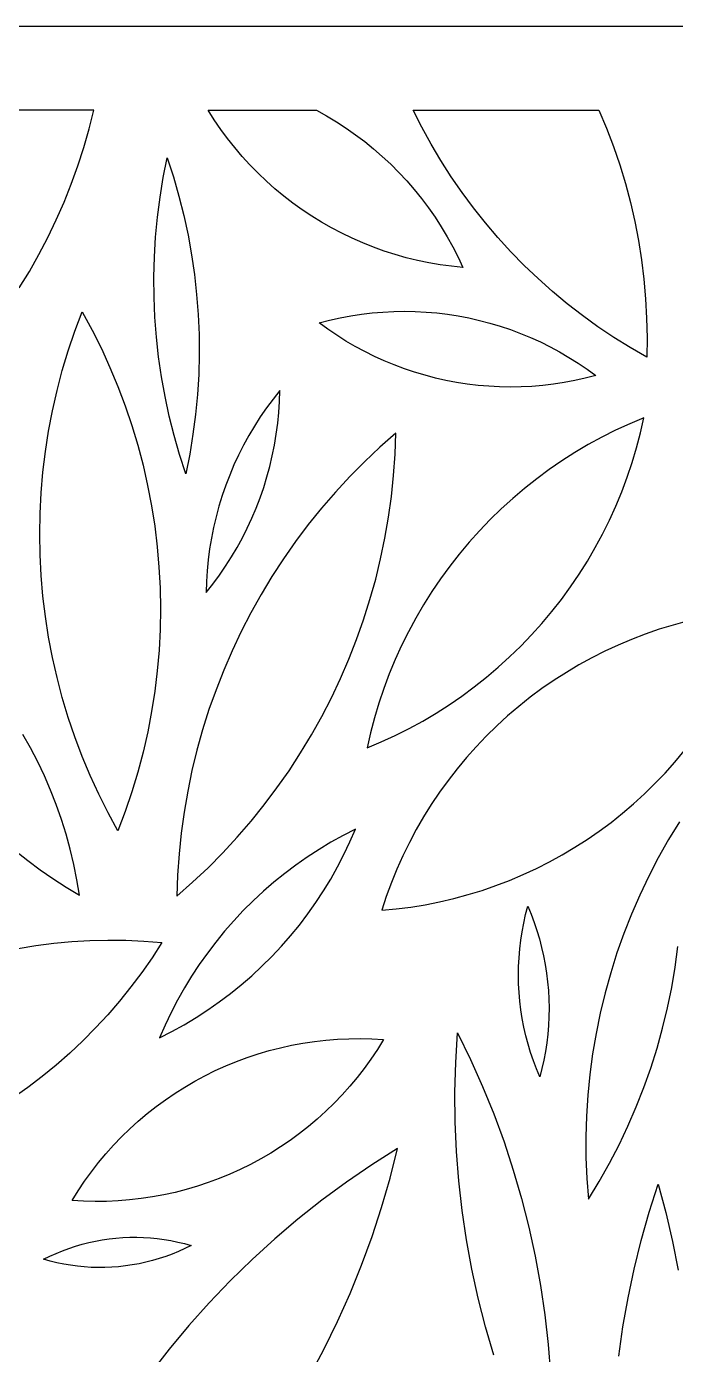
# Model space of a CAD drawing. Header units: millimetres. Extents: x 237 to 916, y 101 to 1525.
# Drawn here: x 407.8 to 563, y 1207.8 to 1525.4 of the extents above; entities that cross this region are included whole.
import ezdxf

# ---------------------------------------------------------------- set-up
doc = ezdxf.new("R2010")
doc.units = ezdxf.units.MM
doc.layers.add('Layer 01', color=12, linetype='Continuous', true_color=0xde0000)

msp = doc.modelspace()

# ---------------------------------------------------------------- linework, layer by layer
at = {"layer": 'Layer 01'}
for p, q in [((915.65, 1525.43), (237.46, 1525.43)), ((423.82, 1505.43), (397.45, 1505.43)), ((422.7, 1500.94), (423.82, 1505.43)), ((452.65, 1503.11), (451.17, 1505.43)), ((451.17, 1505.43), (477.13, 1505.43)), ((454.21, 1500.84), (452.65, 1503.11)), ((477.13, 1505.43), (479.53, 1504.09)), ((479.53, 1504.09), (481.89, 1502.66)), ((481.89, 1502.66), (484.2, 1501.16)), ((502.3, 1501.34), (500.23, 1505.43)), ((500.23, 1505.43), (544.65, 1505.43)), ((544.65, 1505.43), (546.47, 1501.13)), ((421.44, 1496.49), (422.7, 1500.94)), ((455.85, 1498.63), (454.21, 1500.84)), ((484.2, 1501.16), (486.45, 1499.57)), ((486.45, 1499.57), (488.65, 1497.91)), ((504.52, 1497.31), (502.3, 1501.34)), ((546.47, 1501.13), (548.13, 1496.76)), ((420.02, 1492.08), (421.44, 1496.49)), ((457.56, 1496.47), (455.85, 1498.63)), ((459.34, 1494.38), (457.56, 1496.47)), ((488.65, 1497.91), (490.78, 1496.17)), ((490.78, 1496.17), (492.86, 1494.36)), ((506.86, 1493.37), (504.52, 1497.31)), ((548.13, 1496.76), (549.64, 1492.35)), ((440.47, 1489.33), (441.4, 1494.03)), ((441.4, 1494.03), (442.88, 1489.48)), ((461.2, 1492.35), (459.34, 1494.38)), ((492.86, 1494.36), (494.87, 1492.48)), ((509.34, 1489.51), (506.86, 1493.37)), ((418.45, 1487.73), (420.02, 1492.08)), ((463.13, 1490.38), (461.2, 1492.35)), ((465.12, 1488.48), (463.13, 1490.38)), ((494.87, 1492.48), (496.82, 1490.53)), ((496.82, 1490.53), (498.69, 1488.51)), ((549.64, 1492.35), (551, 1487.88)), ((416.73, 1483.43), (418.45, 1487.73)), ((439.69, 1484.61), (440.47, 1489.33)), ((442.88, 1489.48), (444.21, 1484.87)), ((467.18, 1486.65), (465.12, 1488.48)), ((469.3, 1484.9), (467.18, 1486.65)), ((498.69, 1488.51), (500.5, 1486.43)), ((511.95, 1485.73), (509.34, 1489.51)), ((551, 1487.88), (552.2, 1483.37)), ((414.87, 1479.19), (416.73, 1483.43)), ((439.08, 1479.86), (439.69, 1484.61)), ((444.21, 1484.87), (445.38, 1480.23)), ((471.48, 1483.22), (469.3, 1484.9)), ((500.5, 1486.43), (502.23, 1484.29)), ((502.23, 1484.29), (503.89, 1482.09)), ((514.68, 1482.05), (511.95, 1485.73)), ((552.2, 1483.37), (553.25, 1478.81)), ((445.38, 1480.23), (446.39, 1475.55)), ((473.72, 1481.61), (471.48, 1483.22)), ((476.01, 1480.09), (473.72, 1481.61)), ((503.89, 1482.09), (505.47, 1479.83)), ((517.54, 1478.46), (514.68, 1482.05)), ((412.87, 1475.01), (414.87, 1479.19)), ((438.63, 1475.09), (439.08, 1479.86)), ((478.35, 1478.64), (476.01, 1480.09)), ((480.74, 1477.28), (478.35, 1478.64)), ((483.18, 1476), (480.74, 1477.28)), ((505.47, 1479.83), (506.97, 1477.52)), ((506.97, 1477.52), (508.39, 1475.16)), ((520.52, 1474.96), (517.54, 1478.46)), ((553.25, 1478.81), (554.14, 1474.23)), ((410.73, 1470.91), (412.87, 1475.01)), ((438.34, 1470.31), (438.63, 1475.09)), ((446.39, 1475.55), (447.24, 1470.83)), ((485.66, 1474.8), (483.18, 1476)), ((488.18, 1473.69), (485.66, 1474.8)), ((508.39, 1475.16), (509.72, 1472.75)), ((523.62, 1471.58), (520.52, 1474.96)), ((554.14, 1474.23), (554.87, 1469.62)), ((408.45, 1466.88), (410.73, 1470.91)), ((447.24, 1470.83), (447.92, 1466.09)), ((490.74, 1472.67), (488.18, 1473.69)), ((493.33, 1471.74), (490.74, 1472.67)), ((495.95, 1470.9), (493.33, 1471.74)), ((498.6, 1470.15), (495.95, 1470.9)), ((509.72, 1472.75), (510.98, 1470.3)), ((526.82, 1468.3), (523.62, 1471.58)), ((438.21, 1465.52), (438.34, 1470.31)), ((501.27, 1469.5), (498.6, 1470.15)), ((503.97, 1468.93), (501.27, 1469.5)), ((506.68, 1468.46), (503.97, 1468.93)), ((509.41, 1468.08), (506.68, 1468.46)), ((512.14, 1467.8), (509.41, 1468.08)), ((510.98, 1470.3), (512.14, 1467.8)), ((530.14, 1465.13), (526.82, 1468.3)), ((554.87, 1469.62), (555.44, 1464.98)), ((406.03, 1462.93), (408.45, 1466.88)), ((438.25, 1460.73), (438.21, 1465.52)), ((447.92, 1466.09), (448.45, 1461.33)), ((533.57, 1462.07), (530.14, 1465.13)), ((555.44, 1464.98), (555.84, 1460.33)), ((448.45, 1461.33), (448.81, 1456.56)), ((537.09, 1459.13), (533.57, 1462.07)), ((438.45, 1455.95), (438.25, 1460.73)), ((540.72, 1456.32), (537.09, 1459.13)), ((555.84, 1460.33), (556.09, 1455.67)), ((419.32, 1452.56), (421.07, 1457.19)), ((421.07, 1457.19), (423.43, 1452.84)), ((438.81, 1451.17), (438.45, 1455.95)), ((448.81, 1456.56), (449.02, 1451.77)), ((477.75, 1454.56), (480.25, 1455.21)), ((480.25, 1455.21), (482.77, 1455.77)), ((482.77, 1455.77), (485.31, 1456.25)), ((485.31, 1456.25), (487.86, 1456.64)), ((487.86, 1456.64), (490.43, 1456.94)), ((490.43, 1456.94), (493.01, 1457.15)), ((493.01, 1457.15), (495.59, 1457.28)), ((495.59, 1457.28), (498.17, 1457.32)), ((498.17, 1457.32), (500.75, 1457.27)), ((500.75, 1457.27), (503.33, 1457.14)), ((503.33, 1457.14), (505.91, 1456.92)), ((505.91, 1456.92), (508.47, 1456.61)), ((508.47, 1456.61), (511.03, 1456.21)), ((511.03, 1456.21), (513.57, 1455.73)), ((513.57, 1455.73), (516.09, 1455.16)), ((516.09, 1455.16), (518.59, 1454.5)), ((544.43, 1453.63), (540.72, 1456.32)), ((556.09, 1455.67), (556.18, 1451)), ((417.73, 1447.87), (419.32, 1452.56)), ((423.43, 1452.84), (425.65, 1448.41)), ((449.02, 1451.77), (449.05, 1446.98)), ((479.84, 1453.04), (477.75, 1454.56)), ((481.97, 1451.59), (479.84, 1453.04)), ((484.16, 1450.21), (481.97, 1451.59)), ((518.59, 1454.5), (521.06, 1453.76)), ((521.06, 1453.76), (523.51, 1452.94)), ((523.51, 1452.94), (525.93, 1452.03)), ((525.93, 1452.03), (528.32, 1451.05)), ((548.24, 1451.06), (544.43, 1453.63)), ((425.65, 1448.41), (427.71, 1443.91)), ((439.34, 1446.41), (438.81, 1451.17)), ((486.39, 1448.91), (484.16, 1450.21)), ((488.67, 1447.69), (486.39, 1448.91)), ((528.32, 1451.05), (530.67, 1449.98)), ((530.67, 1449.98), (532.99, 1448.83)), ((532.99, 1448.83), (535.26, 1447.61)), ((552.13, 1448.63), (548.24, 1451.06)), ((556.1, 1446.33), (552.13, 1448.63)), ((556.18, 1451), (556.1, 1446.33)), ((416.31, 1443.13), (417.73, 1447.87)), ((440.03, 1441.67), (439.34, 1446.41)), ((449.05, 1446.98), (448.93, 1442.19)), ((490.98, 1446.54), (488.67, 1447.69)), ((493.34, 1445.47), (490.98, 1446.54)), ((495.73, 1444.49), (493.34, 1445.47)), ((535.26, 1447.61), (537.5, 1446.31)), ((537.5, 1446.31), (539.68, 1444.93)), ((415.05, 1438.34), (416.31, 1443.13)), ((427.71, 1443.91), (429.61, 1439.34)), ((448.93, 1442.19), (448.64, 1437.41)), ((498.15, 1443.58), (495.73, 1444.49)), ((500.59, 1442.76), (498.15, 1443.58)), ((503.07, 1442.02), (500.59, 1442.76)), ((505.57, 1441.36), (503.07, 1442.02)), ((539.68, 1444.93), (541.82, 1443.48)), ((541.82, 1443.48), (543.91, 1441.96)), ((429.61, 1439.34), (431.36, 1434.71)), ((440.88, 1436.96), (440.03, 1441.67)), ((508.09, 1440.79), (505.57, 1441.36)), ((510.63, 1440.31), (508.09, 1440.79)), ((513.18, 1439.91), (510.63, 1440.31)), ((515.75, 1439.6), (513.18, 1439.91)), ((518.32, 1439.38), (515.75, 1439.6)), ((520.9, 1439.25), (518.32, 1439.38)), ((523.49, 1439.2), (520.9, 1439.25)), ((526.07, 1439.24), (523.49, 1439.2)), ((528.65, 1439.37), (526.07, 1439.24)), ((531.23, 1439.58), (528.65, 1439.37)), ((533.79, 1439.88), (531.23, 1439.58)), ((536.35, 1440.27), (533.79, 1439.88)), ((538.89, 1440.75), (536.35, 1440.27)), ((541.41, 1441.31), (538.89, 1440.75)), ((543.91, 1441.96), (541.41, 1441.31)), ((413.95, 1433.51), (415.05, 1438.34)), ((441.89, 1432.27), (440.88, 1436.96)), ((448.64, 1437.41), (448.19, 1432.65)), ((466.71, 1436.32), (465.15, 1434.21)), ((468.34, 1438.37), (466.71, 1436.32)), ((468.09, 1433.14), (468.26, 1435.75)), ((468.26, 1435.75), (468.34, 1438.37)), ((413.02, 1428.65), (413.95, 1433.51)), ((431.36, 1434.71), (432.95, 1430.03)), ((448.19, 1432.65), (447.57, 1427.9)), ((465.15, 1434.21), (463.67, 1432.05)), ((467.84, 1430.53), (468.09, 1433.14)), ((432.95, 1430.03), (434.37, 1425.29)), ((443.05, 1427.63), (441.89, 1432.27)), ((462.26, 1429.84), (460.92, 1427.58)), ((463.67, 1432.05), (462.26, 1429.84)), ((467.5, 1427.93), (467.84, 1430.53)), ((552.03, 1430.42), (548.67, 1428.87)), ((555.45, 1431.85), (552.03, 1430.42)), ((554.62, 1428.24), (555.45, 1431.85)), ((412.26, 1423.76), (413.02, 1428.65)), ((444.38, 1423.03), (443.05, 1427.63)), ((447.57, 1427.9), (446.8, 1423.17)), ((460.92, 1427.58), (459.66, 1425.28)), ((467.07, 1425.34), (467.5, 1427.93)), ((496.08, 1428.16), (492.29, 1424.82)), ((495.9, 1423.11), (496.08, 1428.16)), ((545.37, 1427.2), (542.12, 1425.43)), ((548.67, 1428.87), (545.37, 1427.2)), ((553.68, 1424.67), (554.62, 1428.24)), ((411.67, 1418.85), (412.26, 1423.76)), ((434.37, 1425.29), (435.64, 1420.5)), ((445.86, 1418.47), (444.38, 1423.03)), ((446.8, 1423.17), (445.86, 1418.47)), ((459.66, 1425.28), (458.48, 1422.94)), ((466.55, 1422.77), (467.07, 1425.34)), ((492.29, 1424.82), (488.62, 1421.35)), ((495.55, 1418.07), (495.9, 1423.11)), ((538.93, 1423.54), (535.81, 1421.55)), ((542.12, 1425.43), (538.93, 1423.54)), ((552.62, 1421.12), (553.68, 1424.67)), ((435.64, 1420.5), (436.73, 1415.67)), ((457.38, 1420.57), (456.36, 1418.15)), ((458.48, 1422.94), (457.38, 1420.57)), ((465.26, 1417.69), (465.95, 1420.22)), ((465.95, 1420.22), (466.55, 1422.77)), ((488.62, 1421.35), (485.07, 1417.77)), ((535.81, 1421.55), (532.76, 1419.46)), ((551.43, 1417.61), (552.62, 1421.12)), ((411.24, 1413.92), (411.67, 1418.85)), ((456.36, 1418.15), (455.42, 1415.7)), ((464.49, 1415.19), (465.26, 1417.69)), ((485.07, 1417.77), (481.64, 1414.06)), ((495.04, 1413.05), (495.55, 1418.07)), ((529.79, 1417.26), (526.88, 1414.96)), ((532.76, 1419.46), (529.79, 1417.26)), ((550.13, 1414.15), (551.43, 1417.61)), ((410.99, 1408.98), (411.24, 1413.92)), ((436.73, 1415.67), (437.66, 1410.81)), ((455.42, 1415.7), (454.56, 1413.23)), ((463.63, 1412.71), (464.49, 1415.19)), ((481.64, 1414.06), (478.33, 1410.24)), ((526.88, 1414.96), (524.06, 1412.57)), ((548.71, 1410.73), (550.13, 1414.15)), ((437.66, 1410.81), (438.42, 1405.92)), ((453.79, 1410.72), (453.1, 1408.19)), ((454.56, 1413.23), (453.79, 1410.72)), ((461.67, 1407.85), (462.69, 1410.26)), ((462.69, 1410.26), (463.63, 1412.71)), ((494.35, 1408.05), (495.04, 1413.05)), ((524.06, 1412.57), (521.32, 1410.08)), ((547.18, 1407.36), (548.71, 1410.73)), ((410.9, 1404.03), (410.99, 1408.98)), ((453.1, 1408.19), (452.5, 1405.64)), ((460.57, 1405.47), (461.67, 1407.85)), ((478.33, 1410.24), (475.16, 1406.31)), ((493.49, 1403.07), (494.35, 1408.05)), ((518.67, 1407.5), (516.1, 1404.83)), ((521.32, 1410.08), (518.67, 1407.5)), ((545.54, 1404.05), (547.18, 1407.36)), ((410.99, 1399.08), (410.9, 1404.03)), ((438.42, 1405.92), (439.02, 1401.01)), ((452.5, 1405.64), (451.98, 1403.07)), ((459.39, 1403.13), (460.57, 1405.47)), ((475.16, 1406.31), (472.13, 1402.28)), ((516.1, 1404.83), (513.63, 1402.08)), ((543.78, 1400.79), (545.54, 1404.05)), ((439.02, 1401.01), (439.44, 1396.08)), ((451.98, 1403.07), (451.55, 1400.48)), ((456.79, 1398.57), (458.13, 1400.83)), ((458.13, 1400.83), (459.39, 1403.13)), ((472.13, 1402.28), (469.23, 1398.14)), ((492.46, 1398.13), (493.49, 1403.07)), ((513.63, 1402.08), (511.25, 1399.24)), ((541.91, 1397.59), (543.78, 1400.79)), ((411.24, 1394.14), (410.99, 1399.08)), ((451.21, 1397.88), (450.96, 1395.27)), ((451.55, 1400.48), (451.21, 1397.88)), ((455.38, 1396.36), (456.79, 1398.57)), ((469.23, 1398.14), (466.47, 1393.91)), ((491.27, 1393.22), (492.46, 1398.13)), ((511.25, 1399.24), (508.97, 1396.33)), ((539.94, 1394.46), (541.91, 1397.59)), ((439.44, 1396.08), (439.7, 1391.14)), ((450.96, 1395.27), (450.79, 1392.66)), ((453.9, 1394.2), (455.38, 1396.36)), ((508.97, 1396.33), (506.79, 1393.34)), ((537.86, 1391.4), (539.94, 1394.46)), ((411.67, 1389.2), (411.24, 1394.14)), ((450.79, 1392.66), (450.71, 1390.04)), ((450.71, 1390.04), (452.34, 1392.09)), ((452.34, 1392.09), (453.9, 1394.2)), ((466.47, 1393.91), (463.86, 1389.59)), ((489.91, 1388.36), (491.27, 1393.22)), ((506.79, 1393.34), (504.71, 1390.27)), ((535.68, 1388.41), (537.86, 1391.4)), ((412.26, 1384.29), (411.67, 1389.2)), ((439.7, 1391.14), (439.78, 1386.19)), ((463.86, 1389.59), (461.4, 1385.18)), ((488.39, 1383.55), (489.91, 1388.36)), ((504.71, 1390.27), (502.73, 1387.14)), ((533.4, 1385.49), (535.68, 1388.41)), ((439.78, 1386.19), (439.7, 1381.24)), ((461.4, 1385.18), (459.09, 1380.7)), ((502.73, 1387.14), (500.87, 1383.95)), ((531.02, 1382.66), (533.4, 1385.49)), ((413.03, 1379.4), (412.26, 1384.29)), ((486.71, 1378.79), (488.39, 1383.55)), ((500.87, 1383.95), (499.11, 1380.69)), ((528.54, 1379.91), (531.02, 1382.66)), ((562.43, 1382.28), (559.08, 1381.25)), ((565.81, 1383.19), (562.43, 1382.28)), ((413.96, 1374.54), (413.03, 1379.4)), ((439.7, 1381.24), (439.45, 1376.3)), ((459.09, 1380.7), (456.93, 1376.13)), ((484.86, 1374.09), (486.71, 1378.79)), ((499.11, 1380.69), (497.46, 1377.38)), ((525.98, 1377.24), (528.54, 1379.91)), ((552.5, 1378.85), (549.27, 1377.49)), ((555.77, 1380.11), (552.5, 1378.85)), ((559.08, 1381.25), (555.77, 1380.11)), ((439.45, 1376.3), (439.02, 1371.36)), ((456.93, 1376.13), (454.92, 1371.5)), ((497.46, 1377.38), (495.93, 1374.01)), ((523.32, 1374.66), (525.98, 1377.24)), ((546.09, 1376.01), (542.96, 1374.43)), ((549.27, 1377.49), (546.09, 1376.01)), ((415.05, 1369.71), (413.96, 1374.54)), ((482.86, 1369.45), (484.86, 1374.09)), ((495.93, 1374.01), (494.51, 1370.59)), ((517.76, 1369.78), (520.58, 1372.17)), ((520.58, 1372.17), (523.32, 1374.66)), ((539.89, 1372.75), (536.88, 1370.96)), ((542.96, 1374.43), (539.89, 1372.75)), ((416.31, 1364.93), (415.05, 1369.71)), ((439.02, 1371.36), (438.43, 1366.45)), ((454.92, 1371.5), (453.08, 1366.8)), ((480.7, 1364.89), (482.86, 1369.45)), ((494.51, 1370.59), (493.21, 1367.12)), ((514.86, 1367.48), (517.76, 1369.78)), ((533.93, 1369.07), (531.04, 1367.07)), ((536.88, 1370.96), (533.93, 1369.07)), ((438.43, 1366.45), (437.67, 1361.56)), ((453.08, 1366.8), (451.4, 1362.04)), ((493.21, 1367.12), (492.03, 1363.62)), ((511.88, 1365.28), (514.86, 1367.48)), ((531.04, 1367.07), (528.23, 1364.99)), ((417.74, 1360.19), (416.31, 1364.93)), ((478.39, 1360.4), (480.7, 1364.89)), ((492.03, 1363.62), (490.96, 1360.07)), ((505.71, 1361.19), (508.83, 1363.19)), ((508.83, 1363.19), (511.88, 1365.28)), ((525.49, 1362.8), (522.82, 1360.53)), ((528.23, 1364.99), (525.49, 1362.8)), ((419.33, 1355.5), (417.74, 1360.19)), ((437.67, 1361.56), (436.74, 1356.7)), ((451.4, 1362.04), (449.87, 1357.22)), ((475.92, 1355.99), (478.39, 1360.4)), ((490.96, 1360.07), (490.02, 1356.49)), ((502.52, 1359.31), (505.71, 1361.19)), ((522.82, 1360.53), (520.24, 1358.17)), ((436.74, 1356.7), (435.64, 1351.87)), ((449.87, 1357.22), (448.52, 1352.36)), ((490.02, 1356.49), (489.2, 1352.88)), ((495.97, 1355.87), (499.28, 1357.53)), ((499.28, 1357.53), (502.52, 1359.31)), ((520.24, 1358.17), (517.73, 1355.71)), ((408.73, 1352.87), (406.9, 1356.12)), ((421.07, 1350.87), (419.33, 1355.5)), ((473.31, 1351.67), (475.92, 1355.99)), ((489.2, 1352.88), (492.61, 1354.32)), ((492.61, 1354.32), (495.97, 1355.87)), ((515.31, 1353.18), (512.98, 1350.56)), ((517.73, 1355.71), (515.31, 1353.18)), ((410.44, 1349.56), (408.73, 1352.87)), ((422.98, 1346.3), (421.07, 1350.87)), ((435.64, 1351.87), (434.38, 1347.09)), ((448.52, 1352.36), (447.32, 1347.45)), ((470.56, 1347.44), (473.31, 1351.67)), ((512.98, 1350.56), (510.74, 1347.87)), ((562.81, 1349.5), (565.06, 1352.19)), ((412.03, 1346.2), (410.44, 1349.56)), ((434.38, 1347.09), (432.95, 1342.35)), ((447.32, 1347.45), (446.3, 1342.51)), ((467.66, 1343.31), (470.56, 1347.44)), ((510.74, 1347.87), (508.59, 1345.1)), ((558.06, 1344.35), (560.48, 1346.88)), ((560.48, 1346.88), (562.81, 1349.5)), ((413.51, 1342.78), (412.03, 1346.2)), ((425.04, 1341.8), (422.98, 1346.3)), ((508.59, 1345.1), (506.54, 1342.26)), ((555.56, 1341.9), (558.06, 1344.35)), ((414.87, 1339.31), (413.51, 1342.78)), ((427.26, 1337.38), (425.04, 1341.8)), ((432.95, 1342.35), (431.37, 1337.66)), ((446.3, 1342.51), (445.44, 1337.54)), ((464.62, 1339.27), (467.66, 1343.31)), ((506.54, 1342.26), (504.58, 1339.36)), ((552.97, 1339.53), (555.56, 1341.9)), ((416.1, 1335.79), (414.87, 1339.31)), ((429.62, 1333.03), (427.26, 1337.38)), ((431.37, 1337.66), (429.62, 1333.03)), ((445.44, 1337.54), (444.75, 1332.53)), ((461.45, 1335.34), (464.62, 1339.27)), ((504.58, 1339.36), (502.73, 1336.38)), ((547.56, 1335.08), (550.3, 1337.26)), ((550.3, 1337.26), (552.97, 1339.53)), ((417.21, 1332.24), (416.1, 1335.79)), ((458.15, 1331.52), (461.45, 1335.34)), ((502.73, 1336.38), (500.97, 1333.35)), ((544.75, 1332.99), (547.56, 1335.08)), ((563.91, 1335.18), (561.32, 1330.94)), ((418.2, 1328.65), (417.21, 1332.24)), ((444.75, 1332.53), (444.23, 1327.51)), ((454.72, 1327.82), (458.15, 1331.52)), ((483.48, 1331.92), (480.57, 1330.31)), ((486.45, 1333.44), (483.48, 1331.92)), ((485.12, 1330.39), (486.45, 1333.44)), ((500.97, 1333.35), (499.33, 1330.26)), ((538.92, 1329.11), (541.87, 1331)), ((541.87, 1331), (544.75, 1332.99)), ((561.32, 1330.94), (558.88, 1326.61)), ((405.12, 1328.3), (408.03, 1325.97)), ((419.06, 1325.02), (418.2, 1328.65)), ((451.17, 1324.23), (454.72, 1327.82)), ((477.72, 1328.59), (474.92, 1326.78)), ((480.57, 1330.31), (477.72, 1328.59)), ((483.69, 1327.38), (485.12, 1330.39)), ((499.33, 1330.26), (497.78, 1327.11)), ((535.9, 1327.32), (538.92, 1329.11)), ((408.03, 1325.97), (411.01, 1323.74)), ((419.8, 1321.37), (419.06, 1325.02)), ((444.23, 1327.51), (443.88, 1322.47)), ((472.19, 1324.87), (469.53, 1322.86)), ((474.92, 1326.78), (472.19, 1324.87)), ((482.16, 1324.42), (483.69, 1327.38)), ((497.78, 1327.11), (496.35, 1323.91)), ((529.71, 1324.05), (532.83, 1325.63)), ((532.83, 1325.63), (535.9, 1327.32)), ((558.88, 1326.61), (556.58, 1322.19)), ((411.01, 1323.74), (414.07, 1321.62)), ((414.07, 1321.62), (417.21, 1319.6)), ((420.41, 1317.7), (419.8, 1321.37)), ((443.88, 1322.47), (443.71, 1317.43)), ((447.49, 1320.77), (451.17, 1324.23)), ((469.53, 1322.86), (466.94, 1320.77)), ((478.79, 1318.67), (480.52, 1321.52)), ((480.52, 1321.52), (482.16, 1324.42)), ((496.35, 1323.91), (495.02, 1320.67)), ((523.3, 1321.21), (526.53, 1322.57)), ((526.53, 1322.57), (529.71, 1324.05)), ((556.58, 1322.19), (554.44, 1317.7)), ((417.21, 1319.6), (420.41, 1317.7)), ((443.71, 1317.43), (447.49, 1320.77)), ((464.42, 1318.59), (461.98, 1316.33)), ((466.94, 1320.77), (464.42, 1318.59)), ((476.95, 1315.89), (478.79, 1318.67)), ((495.02, 1320.67), (493.81, 1317.38)), ((513.36, 1317.79), (516.71, 1318.81)), ((516.71, 1318.81), (520.03, 1319.96)), ((520.03, 1319.96), (523.3, 1321.21)), ((461.98, 1316.33), (459.61, 1313.98)), ((475.03, 1313.17), (476.95, 1315.89)), ((493.81, 1317.38), (492.71, 1314.06)), ((499.67, 1314.83), (503.13, 1315.39)), ((503.13, 1315.39), (506.57, 1316.07)), ((506.57, 1316.07), (509.98, 1316.87)), ((509.98, 1316.87), (513.36, 1317.79)), ((527.12, 1313.02), (527.64, 1315.04)), ((527.64, 1315.04), (528.44, 1313.11)), ((554.44, 1317.7), (552.46, 1313.14)), ((459.61, 1313.98), (457.33, 1311.55)), ((473.01, 1310.52), (475.03, 1313.17)), ((492.71, 1314.06), (496.2, 1314.38)), ((496.2, 1314.38), (499.67, 1314.83)), ((526.67, 1310.98), (527.12, 1313.02)), ((528.44, 1313.11), (529.18, 1311.16)), ((552.46, 1313.14), (550.64, 1308.51)), ((455.14, 1309.04), (453.03, 1306.46)), ((457.33, 1311.55), (455.14, 1309.04)), ((470.9, 1307.94), (473.01, 1310.52)), ((525.98, 1306.86), (526.29, 1308.93)), ((526.29, 1308.93), (526.67, 1310.98)), ((529.18, 1311.16), (529.84, 1309.18)), ((529.84, 1309.18), (530.44, 1307.18)), ((405.73, 1304.89), (409.99, 1305.59)), ((409.99, 1305.59), (414.27, 1306.15)), ((414.27, 1306.15), (418.57, 1306.55)), ((418.57, 1306.55), (422.88, 1306.81)), ((422.88, 1306.81), (427.2, 1306.92)), ((427.2, 1306.92), (431.51, 1306.87)), ((431.51, 1306.87), (435.83, 1306.68)), ((435.83, 1306.68), (440.13, 1306.33)), ((440.13, 1306.33), (437.79, 1302.71)), ((453.03, 1306.46), (451.01, 1303.81)), ((468.71, 1305.44), (470.9, 1307.94)), ((525.74, 1304.79), (525.98, 1306.86)), ((530.44, 1307.18), (530.97, 1305.16)), ((550.64, 1308.51), (548.97, 1303.83)), ((437.79, 1302.71), (435.33, 1299.16)), ((451.01, 1303.81), (449.08, 1301.1)), ((464.06, 1300.66), (466.42, 1303.01)), ((466.42, 1303.01), (468.71, 1305.44)), ((525.46, 1300.62), (525.56, 1302.71)), ((525.56, 1302.71), (525.74, 1304.79)), ((530.97, 1305.16), (531.43, 1303.12)), ((531.43, 1303.12), (531.82, 1301.07)), ((548.97, 1303.83), (547.48, 1299.08)), ((562.91, 1300.46), (563.57, 1305.39)), ((435.33, 1299.16), (432.74, 1295.7)), ((449.08, 1301.1), (447.25, 1298.31)), ((461.62, 1298.4), (464.06, 1300.66)), ((525.43, 1298.53), (525.46, 1300.62)), ((531.82, 1301.07), (532.15, 1299)), ((562.08, 1295.56), (562.91, 1300.46)), ((447.25, 1298.31), (445.52, 1295.47)), ((456.51, 1294.12), (459.1, 1296.21)), ((459.1, 1296.21), (461.62, 1298.4)), ((525.47, 1296.44), (525.43, 1298.53)), ((525.59, 1294.36), (525.47, 1296.44)), ((532.15, 1299), (532.4, 1296.93)), ((532.4, 1296.93), (532.58, 1294.85)), ((547.48, 1299.08), (546.14, 1294.29)), ((432.74, 1295.7), (430.03, 1292.34)), ((445.52, 1295.47), (443.88, 1292.57)), ((453.85, 1292.12), (456.51, 1294.12)), ((525.77, 1292.28), (525.59, 1294.36)), ((532.58, 1294.85), (532.69, 1292.76)), ((532.69, 1292.76), (532.73, 1290.68)), ((546.14, 1294.29), (544.98, 1289.46)), ((561.08, 1290.69), (562.08, 1295.56)), ((430.03, 1292.34), (427.21, 1289.07)), ((442.35, 1289.61), (440.91, 1286.6)), ((443.88, 1292.57), (442.35, 1289.61)), ((448.32, 1288.4), (451.12, 1290.21)), ((451.12, 1290.21), (453.85, 1292.12)), ((526.02, 1290.2), (525.77, 1292.28)), ((526.34, 1288.14), (526.02, 1290.2)), ((532.73, 1290.68), (532.7, 1288.59)), ((559.91, 1285.85), (561.08, 1290.69)), ((427.21, 1289.07), (424.28, 1285.9)), ((440.91, 1286.6), (439.59, 1283.55)), ((442.55, 1285.06), (445.47, 1286.68)), ((445.47, 1286.68), (448.32, 1288.4)), ((526.73, 1286.09), (526.34, 1288.14)), ((532.6, 1286.5), (532.43, 1284.42)), ((532.7, 1288.59), (532.6, 1286.5)), ((544.98, 1289.46), (543.98, 1284.58)), ((424.28, 1285.9), (421.24, 1282.84)), ((439.59, 1283.55), (442.55, 1285.06)), ((482.11, 1283.2), (484.86, 1283.32)), ((484.86, 1283.32), (487.62, 1283.34)), ((487.62, 1283.34), (490.38, 1283.27)), ((490.38, 1283.27), (493.13, 1283.1)), ((510.41, 1277.67), (510.83, 1284.75)), ((510.83, 1284.75), (513.95, 1278.38)), ((527.2, 1284.05), (526.73, 1286.09)), ((527.73, 1282.03), (527.2, 1284.05)), ((532.43, 1284.42), (532.19, 1282.35)), ((543.98, 1284.58), (543.15, 1279.68)), ((558.58, 1281.06), (559.91, 1285.85)), ((421.24, 1282.84), (418.09, 1279.88)), ((463.16, 1279.71), (465.8, 1280.48)), ((465.8, 1280.48), (468.48, 1281.17)), ((468.48, 1281.17), (471.17, 1281.76)), ((471.17, 1281.76), (473.88, 1282.26)), ((473.88, 1282.26), (476.61, 1282.67)), ((476.61, 1282.67), (479.36, 1282.98)), ((479.36, 1282.98), (482.11, 1283.2)), ((491.68, 1280.76), (490.14, 1278.47)), ((493.13, 1283.1), (491.68, 1280.76)), ((528.33, 1280.03), (527.73, 1282.03)), ((528.99, 1278.05), (528.33, 1280.03)), ((531.88, 1280.28), (531.49, 1278.23)), ((532.19, 1282.35), (531.88, 1280.28)), ((557.08, 1276.32), (558.58, 1281.06)), ((414.85, 1277.03), (411.5, 1274.3)), ((418.09, 1279.88), (414.85, 1277.03)), ((455.4, 1276.83), (457.95, 1277.88)), ((457.95, 1277.88), (460.54, 1278.84)), ((460.54, 1278.84), (463.16, 1279.71)), ((490.14, 1278.47), (488.52, 1276.24)), ((510.23, 1270.57), (510.41, 1277.67)), ((513.95, 1278.38), (516.85, 1271.9)), ((529.72, 1276.1), (528.99, 1278.05)), ((531.49, 1278.23), (531.04, 1276.19)), ((543.15, 1279.68), (542.49, 1274.75)), ((411.5, 1274.3), (408.07, 1271.69)), ((447.99, 1273.16), (450.41, 1274.47)), ((450.41, 1274.47), (452.89, 1275.69)), ((452.89, 1275.69), (455.4, 1276.83)), ((486.83, 1274.06), (485.06, 1271.94)), ((488.52, 1276.24), (486.83, 1274.06)), ((530.52, 1274.17), (529.72, 1276.1)), ((531.04, 1276.19), (530.52, 1274.17)), ((542.49, 1274.75), (542, 1269.8)), ((555.42, 1271.63), (557.08, 1276.32)), ((408.07, 1271.69), (404.54, 1269.19)), ((443.27, 1270.29), (445.6, 1271.77)), ((445.6, 1271.77), (447.99, 1273.16)), ((485.06, 1271.94), (483.22, 1269.88)), ((510.29, 1263.47), (510.23, 1270.57)), ((516.85, 1271.9), (519.52, 1265.32)), ((553.6, 1267), (555.42, 1271.63)), ((438.76, 1267.11), (440.99, 1268.74)), ((440.99, 1268.74), (443.27, 1270.29)), ((481.31, 1267.89), (479.33, 1265.97)), ((483.22, 1269.88), (481.31, 1267.89)), ((542, 1269.8), (541.69, 1264.84)), ((434.49, 1263.62), (436.6, 1265.4)), ((436.6, 1265.4), (438.76, 1267.11)), ((479.33, 1265.97), (477.28, 1264.12)), ((519.52, 1265.32), (521.97, 1258.66)), ((541.69, 1264.84), (541.54, 1259.87)), ((551.61, 1262.44), (553.6, 1267)), ((430.47, 1259.84), (432.45, 1261.77)), ((432.45, 1261.77), (434.49, 1263.62)), ((475.18, 1262.34), (473.01, 1260.63)), ((477.28, 1264.12), (475.18, 1262.34)), ((510.6, 1256.38), (510.29, 1263.47)), ((549.48, 1257.95), (551.61, 1262.44)), ((426.72, 1255.8), (428.56, 1257.85)), ((428.56, 1257.85), (430.47, 1259.84)), ((470.78, 1259), (468.5, 1257.44)), ((473.01, 1260.63), (470.78, 1259)), ((521.97, 1258.66), (524.19, 1251.91)), ((541.54, 1259.87), (541.57, 1254.89)), ((547.18, 1253.54), (549.48, 1257.95)), ((424.95, 1253.68), (426.72, 1255.8)), ((466.17, 1255.97), (463.79, 1254.58)), ((468.5, 1257.44), (466.17, 1255.97)), ((496.48, 1257.06), (490.32, 1253.14)), ((494.7, 1249.98), (496.48, 1257.06)), ((511.15, 1249.3), (510.6, 1256.38)), ((541.57, 1254.89), (541.77, 1249.92)), ((421.64, 1249.26), (423.26, 1251.5)), ((423.26, 1251.5), (424.95, 1253.68)), ((458.89, 1252.05), (456.37, 1250.91)), ((461.36, 1253.27), (458.89, 1252.05)), ((463.79, 1254.58), (461.36, 1253.27)), ((490.32, 1253.14), (484.29, 1249.02)), ((524.19, 1251.91), (526.17, 1245.1)), ((544.74, 1249.21), (547.18, 1253.54)), ((420.1, 1246.97), (421.64, 1249.26)), ((451.23, 1248.9), (448.62, 1248.03)), ((453.82, 1249.86), (451.23, 1248.9)), ((456.37, 1250.91), (453.82, 1249.86)), ((484.29, 1249.02), (478.41, 1244.69)), ((492.67, 1242.96), (494.7, 1249.98)), ((511.94, 1242.25), (511.15, 1249.3)), ((541.77, 1249.92), (542.14, 1244.96)), ((542.14, 1244.96), (544.74, 1249.21)), ((556.69, 1241.82), (558.83, 1248.53)), ((558.83, 1248.53), (560.66, 1241.72)), ((418.64, 1244.63), (420.1, 1246.97)), ((437.89, 1245.47), (435.16, 1245.07)), ((440.6, 1245.97), (437.89, 1245.47)), ((443.3, 1246.57), (440.6, 1245.97)), ((445.97, 1247.25), (443.3, 1246.57)), ((448.62, 1248.03), (445.97, 1247.25)), ((526.17, 1245.1), (527.92, 1238.22)), ((421.39, 1244.47), (418.64, 1244.63)), ((424.15, 1244.4), (421.39, 1244.47)), ((426.91, 1244.42), (424.15, 1244.4)), ((429.67, 1244.54), (426.91, 1244.42)), ((432.42, 1244.76), (429.67, 1244.54)), ((435.16, 1245.07), (432.42, 1244.76)), ((478.41, 1244.69), (472.68, 1240.16)), ((490.4, 1236.02), (492.67, 1242.96)), ((512.98, 1235.22), (511.94, 1242.25)), ((472.68, 1240.16), (467.11, 1235.43)), ((554.77, 1235.04), (556.69, 1241.82)), ((560.66, 1241.72), (562.26, 1234.86)), ((427.51, 1235.46), (429.15, 1235.64)), ((429.15, 1235.64), (430.8, 1235.77)), ((430.8, 1235.77), (432.45, 1235.83)), ((432.45, 1235.83), (434.1, 1235.84)), ((434.1, 1235.84), (435.74, 1235.8)), ((435.74, 1235.8), (437.39, 1235.69)), ((437.39, 1235.69), (439.03, 1235.53)), ((487.89, 1229.16), (490.4, 1236.02)), ((527.92, 1238.22), (529.43, 1231.28)), ((414.82, 1231.99), (416.35, 1232.61)), ((416.35, 1232.61), (417.9, 1233.18)), ((417.9, 1233.18), (419.46, 1233.7)), ((419.46, 1233.7), (421.05, 1234.17)), ((421.05, 1234.17), (422.65, 1234.57)), ((422.65, 1234.57), (424.26, 1234.93)), ((424.26, 1234.93), (425.88, 1235.22)), ((425.88, 1235.22), (427.51, 1235.46)), ((439.03, 1235.53), (440.67, 1235.31)), ((440.67, 1235.31), (442.29, 1235.03)), ((442.29, 1235.03), (443.91, 1234.7)), ((444.12, 1232.45), (442.59, 1231.83)), ((443.91, 1234.7), (445.51, 1234.31)), ((445.62, 1233.13), (444.12, 1232.45)), ((445.51, 1234.31), (447.1, 1233.86)), ((447.1, 1233.86), (445.62, 1233.13)), ((467.11, 1235.43), (461.71, 1230.52)), ((514.25, 1228.24), (512.98, 1235.22)), ((553.09, 1228.2), (554.77, 1235.04)), ((562.26, 1234.86), (563.62, 1227.96)), ((411.84, 1230.58), (413.32, 1231.31)), ((413.43, 1230.13), (411.84, 1230.58)), ((413.32, 1231.31), (414.82, 1231.99)), ((415.03, 1229.74), (413.43, 1230.13)), ((416.65, 1229.41), (415.03, 1229.74)), ((418.28, 1229.13), (416.65, 1229.41)), ((433.06, 1229.22), (431.43, 1228.98)), ((434.69, 1229.51), (433.06, 1229.22)), ((436.3, 1229.86), (434.69, 1229.51)), ((437.9, 1230.27), (436.3, 1229.86)), ((439.48, 1230.74), (437.9, 1230.27)), ((441.05, 1231.25), (439.48, 1230.74)), ((442.59, 1231.83), (441.05, 1231.25)), ((461.71, 1230.52), (456.48, 1225.42)), ((529.43, 1231.28), (530.71, 1224.3)), ((419.91, 1228.91), (418.28, 1229.13)), ((421.55, 1228.75), (419.91, 1228.91)), ((423.2, 1228.64), (421.55, 1228.75)), ((424.85, 1228.6), (423.2, 1228.64)), ((426.5, 1228.6), (424.85, 1228.6)), ((428.15, 1228.67), (426.5, 1228.6)), ((429.79, 1228.8), (428.15, 1228.67)), ((431.43, 1228.98), (429.79, 1228.8)), ((485.15, 1222.39), (487.89, 1229.16)), ((515.77, 1221.3), (514.25, 1228.24)), ((551.63, 1221.31), (553.09, 1228.2)), ((456.48, 1225.42), (451.42, 1220.14)), ((530.71, 1224.3), (531.74, 1217.27)), ((451.42, 1220.14), (446.56, 1214.7)), ((482.17, 1215.72), (485.15, 1222.39)), ((517.52, 1214.42), (515.77, 1221.3)), ((550.4, 1214.37), (551.63, 1221.31)), ((531.74, 1217.27), (532.54, 1210.22)), ((446.56, 1214.7), (441.88, 1209.09)), ((478.97, 1209.15), (482.17, 1215.72)), ((519.5, 1207.61), (517.52, 1214.42)), ((549.41, 1207.4), (550.4, 1214.37)), ((532.54, 1210.22), (533.09, 1203.14)), ((441.88, 1209.09), (437.4, 1203.32)), ((475.54, 1202.7), (478.97, 1209.15))]:
    msp.add_line(p, q, dxfattribs=at)

doc.saveas('drawing.dxf')
